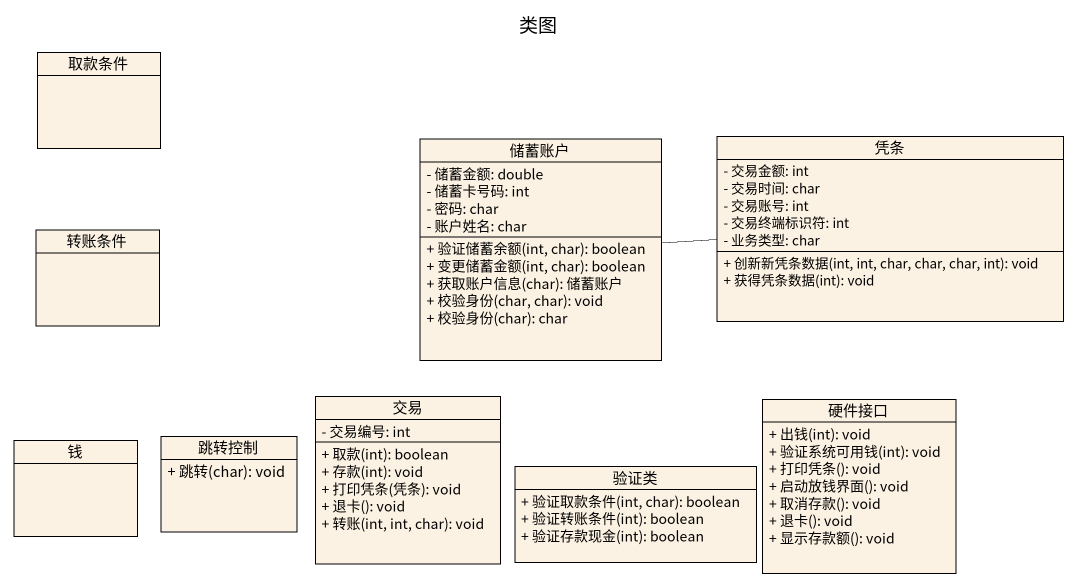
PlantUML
@startuml
title 类图
hide circle
hide empty members
skinparam classAttributeIconSize 0
class 取款条件
class 储蓄账户 {
  - 储蓄金额: double
  - 储蓄卡号码: int
  - 密码: char
  - 账户姓名: char
  + 验证储蓄余额(int, char): boolean
  + 变更储蓄金额(int, char): boolean
  + 获取账户信息(char): 储蓄账户
  + 校验身份(char, char): void
  + 校验身份(char): char
}
class 凭条 {
  - 交易金额: int
  - 交易时间: char
  - 交易账号: int
  - 交易终端标识符: int
  - 业务类型: char
  + 创新新凭条数据(int, int, char, char, char, int): void
  + 获得凭条数据(int): void
}
class 转账条件
class 交易 {
  - 交易编号: int
  + 取款(int): boolean
  + 存款(int): void
  + 打印凭条(凭条): void
  + 退卡(): void
  + 转账(int, int, char): void
}
class 硬件接口 {
  + 出钱(int): void
  + 验证系统可用钱(int): void
  + 打印凭条(): void
  + 启动放钱界面(): void
  + 取消存款(): void
  + 退卡(): void
  + 显示存款额(): void
}
class 钱
class 跳转控制 {
  + 跳转(char): void
}
class 验证类 {
  + 验证取款条件(int, char): boolean
  + 验证转账条件(int): boolean
  + 验证存款现金(int): boolean
}
储蓄账户 -right- 凭条
@enduml
